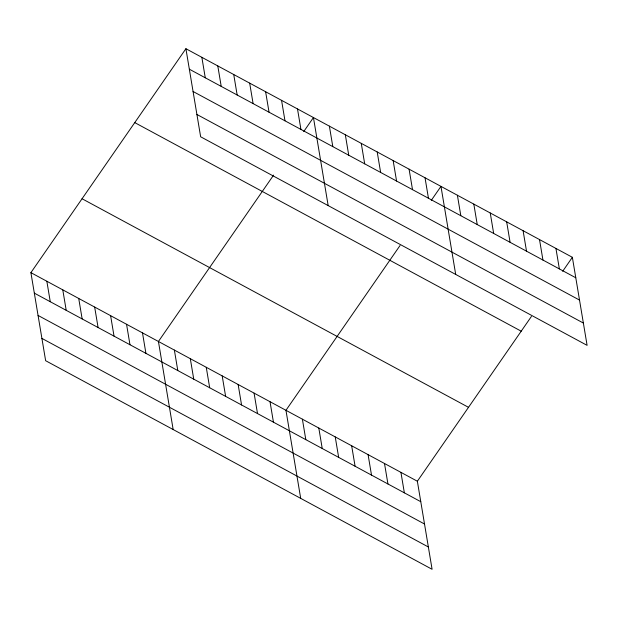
<?xml version="1.0" encoding="UTF-8"?>
<svg xmlns="http://www.w3.org/2000/svg" width="618" height="618" viewBox="0 0 618 618"><rect width="100%" height="100%" fill="white"/><g stroke="black" fill="none" stroke-linecap="round" stroke-linejoin="round"><path stroke-width="0.93" d="M531.441 316.416L417.359 481.229L432.09 569.286L45.639 360.703L30.9 272.646L185.91 48.714L572.361 257.297L587.1 345.354L200.641 136.771L185.91 48.714M273.596 175.11L158.432 341.476L173.164 429.533M303.747 131.549L313.442 117.551L328.173 205.609M400.047 245.5L285.956 410.306L300.696 498.363M431.279 200.379L440.966 186.381L455.705 274.438M562.674 271.302L572.361 257.297M189.34 69.193L575.791 277.776M193.071 91.495L579.522 300.078M196.91 114.469L583.369 323.052M134.755 122.611L521.213 331.194M82.055 198.749L468.506 407.332M30.9 272.646L417.359 481.229M34.33 293.125L420.781 501.7M38.061 315.427L424.512 524.002M41.9 338.401L428.359 546.984M555.937 248.436L559.367 268.907M539.514 239.568L542.944 260.047M523.091 230.707L526.521 251.178M506.667 221.839L510.097 242.318M490.244 212.978L493.666 233.449M473.821 204.11L477.243 224.589M457.397 195.242L460.819 215.721M425.03 177.775L428.452 198.254M409.085 169.17L412.515 189.649M393.148 160.572L396.571 181.043M377.204 151.966L380.634 172.445M361.26 143.361L364.69 163.84M345.323 134.755L348.745 155.234M400.928 472.361L404.357 492.84M329.379 126.149L332.808 146.628M384.504 463.5L387.934 483.971M368.081 454.632L371.511 475.111M297.497 108.946L300.927 129.425M351.657 445.771L355.087 466.242M281.561 100.34L284.983 120.819M335.234 436.903L338.656 457.382M265.616 91.734L269.046 112.213M318.811 428.035L322.233 448.514M249.672 83.136L253.102 103.608M302.387 419.174L305.81 439.653M233.735 74.531L237.157 95.01M217.791 65.925L221.221 86.404M270.02 401.708L273.442 422.179M201.854 57.319L205.276 77.798M254.075 393.102L257.505 413.581M238.139 384.496L241.561 404.975M222.194 375.891L225.624 396.37M206.257 367.285L209.68 387.764M190.313 358.687L193.743 379.158M174.369 350.082L177.799 370.561M142.488 332.87L145.918 353.349M126.551 324.272L129.973 344.744M110.607 315.667L114.036 336.146M94.662 307.061L98.092 327.54M78.725 298.455L82.148 318.934M62.781 289.85L66.211 310.329M46.844 281.252L50.267 301.723"/></g></svg>
